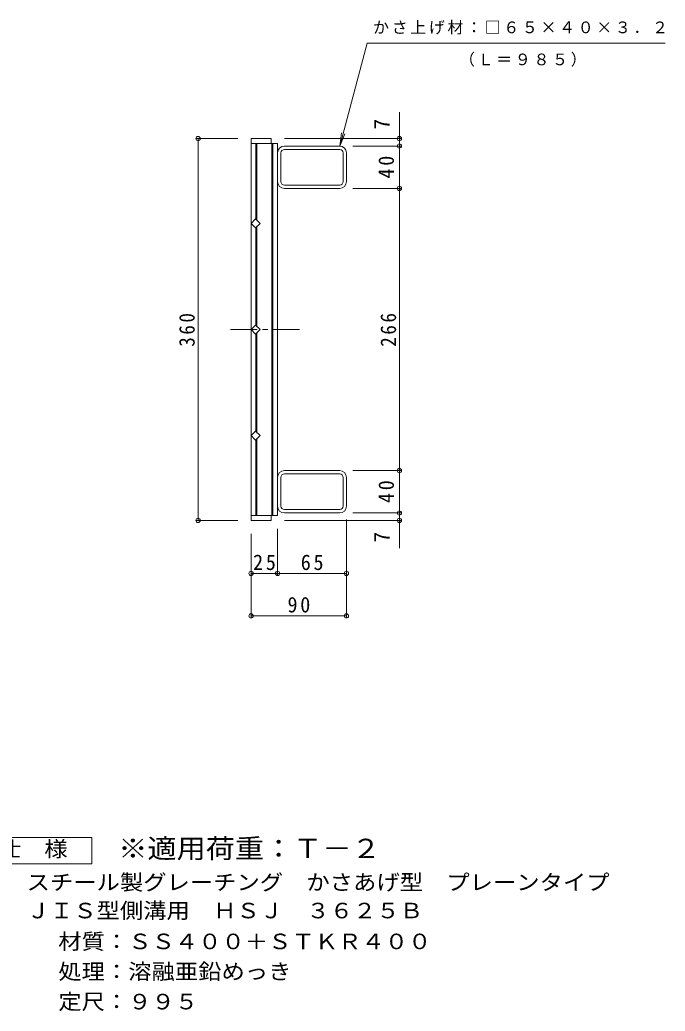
# Model space of a CAD drawing. Units: millimetres, scale not verified. Extents: x -786 to 838, y -684 to 499.
# Drawn here: x 229 to 838, y -474 to 461 of the extents above; entities that cross this region are included whole.
import ezdxf
from ezdxf.enums import TextEntityAlignment as Align

# ---------------------------------------------------------------- set-up
doc = ezdxf.new("R2010")
doc.units = ezdxf.units.MM
doc.header["$LTSCALE"] = 5
doc.header["$PDMODE"] = 32
doc.header["$PDSIZE"] = 4
doc.linetypes.add('CHAIN1', pattern=[8, 5, -1, 1, -1])
for name, color, linetype, lineweight in [('1-1_1-1ﾚｲﾔ', 2, 'Continuous', 9), ('1-2_1-2ﾚｲﾔ', 3, 'Continuous', 9), ('1-4_1-4ﾚｲﾔ', 7, 'Continuous', 9), ('F-4_F-4ﾚｲﾔ', 2, 'Continuous', 9)]:
    doc.layers.add(name, color=color, linetype=linetype, lineweight=lineweight)
doc.layers.add('F-5_F-5ﾚｲﾔ', color=3, linetype='Continuous')
doc.styles.add('ＭＳ ゴシック', font='')
doc.styles.get('ＭＳ ゴシック').set_extended_font_data('MS Gothic')

msp = doc.modelspace()

# ---------------------------------------------------------------- linework, layer by layer
at = {"layer": '1-1_1-1ﾚｲﾔ'}
for p, q in [((530.897, 341.763), (478.697, 341.763)), ((530.897, 338.563), (478.697, 338.563)), ((475.497, 308.163), (475.497, 335.363)), ((534.097, 308.163), (534.097, 335.363)), ((537.297, 308.163), (537.297, 335.363)), ((478.697, 304.963), (530.897, 304.963)), ((530.897, 301.763), (478.697, 301.763)), ((475.497, 29.363), (475.497, 2.163)), ((530.897, 35.763), (478.697, 35.763)), ((478.697, 32.563), (530.897, 32.563)), ((534.097, 29.363), (534.097, 2.163)), ((537.297, 29.363), (537.297, 2.163)), ((530.897, -1.037), (478.697, -1.037)), ((530.897, -4.237), (478.697, -4.237))]:
    msp.add_line(p, q, dxfattribs=at)
for centre, radius, start, end in [((478.697, 335.363), 6.4, 90, 180), ((478.697, 335.363), 3.2, 90, 180), ((530.897, 335.363), 6.4, 0, 90), ((530.897, 335.363), 3.2, 0, 90), ((478.697, 308.163), 6.4, 180, 270), ((478.697, 308.163), 3.2, 180, 270), ((530.897, 308.163), 6.4, 270, 0), ((530.897, 308.163), 3.2, 270, 0), ((478.697, 29.363), 6.4, 90, 180), ((478.697, 29.363), 3.2, 90, 180), ((530.897, 29.363), 6.4, 0, 90), ((530.897, 29.363), 3.2, 0, 90), ((478.697, 2.163), 6.4, 180, 270), ((478.697, 2.163), 3.2, 180, 270), ((530.897, 2.163), 3.2, 270, 0), ((530.897, 2.163), 6.4, 270, 0)]:
    msp.add_arc(centre, radius, start, end, dxfattribs=at)
at = {"layer": '1-2_1-2ﾚｲﾔ'}
for p, q in [((447.297, 348.763), (466.297, 348.763)), ((447.297, 348.763), (447.297, -11.237)), ((466.297, 344.263), (466.297, 348.763)), ((447.297, 344.263), (472.297, 344.263)), ((451.797, 344.263), (451.797, 272.748)), ((452.797, 344.263), (452.797, 271.748)), ((466.797, 344.263), (466.797, -6.737)), ((467.797, 344.263), (467.797, -6.737)), ((472.297, 344.263), (472.297, -6.737)), ((451.797, 264.778), (451.797, 172.748)), ((452.797, 265.778), (452.797, 171.748)), ((451.797, 164.778), (451.797, 72.748)), ((452.797, 165.778), (452.797, 71.748)), ((452.797, -6.737), (452.797, 65.778)), ((451.797, -6.737), (451.797, 64.778)), ((447.297, -6.737), (472.297, -6.737)), ((466.297, -6.737), (466.297, -11.237)), ((447.297, -11.237), (466.297, -11.237))]:
    msp.add_line(p, q, dxfattribs=at)
at = {"layer": '1-2_1-2ﾚｲﾔ', "linetype": 'CHAIN1'}
msp.add_line((427.977, 168.763), (495.094, 168.763), dxfattribs=at)
at = {"layer": '1-2_1-2ﾚｲﾔ'}
for points in [[(455.783, 268.763), (451.54, 264.52), (447.297, 268.763), (451.54, 273.005)], [(455.783, 168.763), (451.54, 164.52), (447.297, 168.763), (451.54, 173.005)], [(455.783, 68.763), (451.54, 64.52), (447.297, 68.763), (451.54, 73.005)]]:
    msp.add_lwpolyline(points, close=True, dxfattribs=at)
at = {"layer": '1-4_1-4ﾚｲﾔ'}
for p, q in [((530.897, 341.763), (556.888, 438.763)), ((837.942, 438.763), (556.888, 438.763)), ((587.297, -37.441), (587.297, 373.68)), ((434.797, 348.763), (395.797, 348.763)), ((397.297, -11.237), (397.297, 348.763)), ((478.797, 348.763), (588.797, 348.763)), ((530.897, 341.763), (532.529, 354.156)), ((530.897, 341.763), (535.681, 353.311)), ((543.397, 341.763), (588.797, 341.763)), ((543.397, 301.763), (588.797, 301.763)), ((543.397, 35.763), (588.797, 35.763)), ((543.397, -4.237), (588.797, -4.237)), ((434.797, -11.237), (395.797, -11.237)), ((478.797, -11.237), (588.797, -11.237)), ((537.297, -10.337), (537.297, -102.737)), ((447.297, -23.737), (447.297, -102.737)), ((472.297, -19.237), (472.297, -62.737)), ((447.297, -61.237), (537.297, -61.237)), ((447.297, -101.237), (537.297, -101.237))]:
    msp.add_line(p, q, dxfattribs=at)
for p in [(397.297, 348.763), (587.297, 348.763), (587.297, 341.763), (587.297, 301.763), (587.297, 35.763), (397.297, -11.237), (587.297, -4.237), (587.297, -11.237), (447.297, -61.237), (472.297, -61.237), (537.297, -61.237), (447.297, -101.237), (537.297, -101.237)]:
    msp.add_point(p, dxfattribs=at)
at = {"layer": 'F-4_F-4ﾚｲﾔ'}
msp.add_lwpolyline([(184.536, -335.188), (184.536, -310.188), (297.036, -310.188), (297.036, -335.188)], close=True, dxfattribs=at)

# ---------------------------------------------------------------- texts
at = {"layer": '1-4_1-4ﾚｲﾔ', "color": 2, "style": 'ＭＳ ゴシック'}
for p in [(582.297, 357.489), (582.297, -31.988)]:
    msp.add_text('7', height=14.66, rotation=90, dxfattribs=at).set_placement(p, align=Align.BOTTOM_LEFT)
at = {"layer": '1-4_1-4ﾚｲﾔ', "char_height": 11, "attachment_point": 7, "style": 'ＭＳ ゴシック'}
for s, insert in [('\\T1.17;かさ上げ材：□６５×４０×３．２', (562.387, 446.966)), ('\\T1.17;（Ｌ＝９８５）', (643.516, 416.488))]:
    msp.add_mtext(s, dxfattribs=dict(at, insert=insert))
at = {"layer": '1-4_1-4ﾚｲﾔ', "color": 2, "char_height": 14.66, "attachment_point": 7, "rotation": 90, "style": 'ＭＳ ゴシック'}
for s, insert in [('\\T1.27;\\W0.95;40', (582.297, 311.138)), ('\\T1.27;\\W0.9;360', (394.297, 152.513)), ('\\T1.27;\\W0.9;266', (584.297, 152.513)), ('\\T1.27;\\W0.95;40', (582.297, 5.138))]:
    msp.add_mtext(s, dxfattribs=dict(at, insert=insert))
at = {"layer": '1-4_1-4ﾚｲﾔ', "color": 2, "char_height": 14.66, "attachment_point": 7, "style": 'ＭＳ ゴシック'}
for s, insert in [('\\T1.27;\\W0.95;25', (449.172, -58.237)), ('\\T1.27;\\W0.95;65', (494.172, -58.237)), ('\\T1.27;\\W0.95;90', (481.672, -98.237))]:
    msp.add_mtext(s, dxfattribs=dict(at, insert=insert))
at = {"layer": 'F-4_F-4ﾚｲﾔ', "style": 'ＭＳ ゴシック', "width": 1.1}
for s, p in [('仕\u3000様', (208.286, -332.688)), ('スチール製グレーチング\u3000かさあげ型\u3000プレーンタイプ', (235.581, -364.148)), ('ＪＩＳ型側溝用\u3000ＨＳＪ\u3000３６２５Ｂ', (235.581, -390.806)), ('材質：ＳＳ４００＋ＳＴＫＲ４００', (265.437, -419.92)), ('処理：溶融亜鉛めっき', (265.437, -448.307)), ('定尺：９９５', (265.437, -476.654))]:
    msp.add_text(s, height=14.66, dxfattribs=at).set_placement(p, align=Align.BOTTOM_LEFT)
at = {"layer": 'F-5_F-5ﾚｲﾔ', "style": 'ＭＳ ゴシック', "width": 1.1}
msp.add_text('※適用荷重：Ｔ－２', height=18.33, dxfattribs=at).set_placement((322.036, -335.188), align=Align.BOTTOM_LEFT)

doc.saveas('drawing.dxf')
